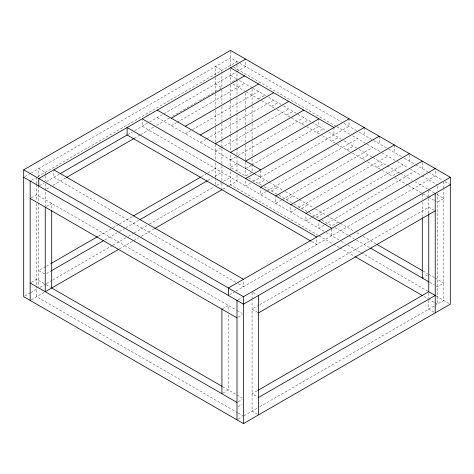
<?xml version="1.0" encoding="UTF-8"?>
<svg xmlns="http://www.w3.org/2000/svg" width="474" height="474" viewBox="0 0 474 474"><rect width="100%" height="100%" fill="white"/><g stroke="black" fill="none" stroke-linecap="round" stroke-linejoin="round"><path stroke-width="0.36" stroke-dasharray="2.37 1.78" d="M301.778 208.471L308.1 204.661M323.932 225.28L318.872 228.29L318.872 222.188M324.56 224.901L414.329 171.452M24.956 176.565L30.614 173.3M31.243 172.939L230.536 57.875L239.465 63.03M31.337 180.345L35.449 177.969M37.861 176.583L237 61.608L237 64.322M39.419 185.63L44.07 182.946M46.464 181.566L59.268 174.171M127.749 134.634L132.24 132.045M134.657 130.646L148.883 122.434M149.523 122.061L236.076 72.089M236.692 71.734L245.621 66.585L245.621 60.476M31.337 197.759L36.628 194.707L236.55 310.132M46.523 188.99L50.368 186.774M52.928 185.298L65.732 177.904M134.219 138.361L139.984 135.037M140.624 134.663L154.068 126.902M156.627 125.426L169.431 118.032M172.631 116.189L196.953 102.141M199.513 100.666L207.197 96.228M207.837 95.861L214.876 91.796M215.516 91.423L221.921 87.731L221.921 73.944M232.301 81.735L237 79.022L237 71.201M171.286 125.669L176.381 122.725M177.021 122.357L244.543 83.377M46.422 206.468L51.707 203.411L51.707 210.035M185.293 133.757L258.543 91.458M258.543 98.924L265.007 95.191M200.372 142.461L206.107 139.155M206.741 138.781L273.628 100.168M271.472 106.389L277.936 102.657M215.457 151.17L220.552 148.226M221.186 147.858L288.707 108.878M286.557 115.093L293.021 111.366M45.824 266.518L38.779 270.589L44.657 273.978M46.464 266.151L50.943 263.562M98.314 236.218L112.397 228.089M113.037 227.716L118.796 224.392M119.436 224.018L132.88 216.263M201.373 176.713L207.132 173.389M207.772 173.022L215.457 168.584M230.536 159.874L235.631 156.935M238.179 155.466L303.793 117.582M301.636 123.803L308.1 120.07M31.337 282.35L36.628 279.293L45.427 284.37M46.523 273.581L51.008 270.992M104.778 239.951L116.936 232.924M119.501 231.448L125.26 228.124M125.9 227.751L139.344 219.989M207.837 180.446L212.316 177.863M214.876 176.381L221.921 172.317M24.968 295.977L30.04 293.05M30.668 292.683L37.553 288.713M40.065 287.262L45.824 283.938M46.464 283.565L52.223 280.241M52.863 279.873L112.397 245.502M113.037 245.129L125.835 237.741M128.401 236.259L133.52 233.303M134.16 232.935L148.883 224.433M149.523 224.066L214.177 186.738M216.713 185.275L221.109 182.733M223.621 181.281L230.536 177.294M245.621 168.584L251.35 165.272M251.99 164.905L318.872 126.291L318.872 118.826M316.721 132.513L323.179 128.78M31.337 299.764L44.017 292.446M119.501 248.862L138.704 237.776M141.264 236.295L154.068 228.906M223.147 189.019L228.687 185.82M229.303 185.464L237 181.027L237 173.046M254.544 173.739L237 163.607L230.536 167.34L245.621 176.05L252.079 172.317L252.079 165.699M250.645 183.094L245.621 185.998L245.621 179.213M253.157 181.643L349.036 126.291L349.036 118.826M258.543 183.515L265.007 179.782M331.8 141.216L338.264 137.484M266.441 191.389L260.7 194.707L260.7 188.599M267.081 191.022L357.657 138.728M271.472 190.975L277.936 187.242M346.879 149.926L353.343 146.193M281.52 200.099L275.779 203.411L275.779 197.308M282.16 199.732L372.736 147.438M286.557 199.684L293.021 195.952M361.964 158.63L368.428 154.903M295.966 209.176L290.864 212.121L290.864 205.337M298.519 207.701L387.821 156.147M377.043 167.34L383.507 163.607M311.685 217.513L305.943 220.831L305.943 215.397M312.325 217.145L402.9 164.851M316.721 217.098L323.179 213.365M398.593 172.317L392.128 176.05L382.702 170.604M338.264 222.075L331.8 225.808L320.489 219.272M229.558 294.787L234.257 292.073M236.076 291.018L435.221 176.05L435.221 169.259M222.507 308.805L228.379 305.416L228.379 311.3M238.173 299.758L242.291 297.388M238.173 317.177L242.291 314.801M259.124 305.084L252.079 309.149L257.957 312.538M259.764 304.711L428.757 207.144L434.042 210.201M223.094 393.053L228.379 390.001L228.379 314.244M422.293 278.048L427.578 274.997M238.173 401.762L242.291 399.386M257.204 390.777L252.079 393.734L257.957 397.129M238.173 406.739L242.291 404.363M238.173 419.176L242.291 416.806M244.08 415.769L259.124 407.083M259.764 406.716L434.297 305.949M434.913 305.594L443.836 300.439L443.836 189.73M240.075 63.386L341.375 121.865M343.928 123.341L356.578 130.646M359.091 132.098L372.914 140.079M373.542 140.44L387.999 148.783M388.627 149.15L401.822 156.77M404.334 158.215L414.904 164.318M415.52 164.674L427.832 171.784M428.449 172.139L442.603 180.31M445.009 181.702L449.713 184.416M233.617 67.118L336.19 126.339M336.824 126.706L350.114 134.379M352.626 135.825L366.449 143.812M367.083 144.173L381.534 152.515M382.163 152.877L396.614 161.225M397.242 161.587L407.978 167.784M410.52 169.254L421.226 175.433M421.854 175.795L437.372 184.753M230.536 75.289L236.899 78.962M239.447 80.438L252.18 87.785M252.814 88.152L266.24 95.902M268.598 97.265L281.076 104.47M283.594 105.921L311.329 121.937M311.868 122.251L326.414 130.646M328.838 132.045L341.404 139.303M343.917 140.754L356.489 148.007M359.002 149.458L372.197 157.078M372.825 157.439L386.654 165.42M387.282 165.787L399.849 173.04M400.477 173.407L412.416 180.298M414.928 181.749L427.501 189.008M428.757 189.73L434.409 192.995M436.921 194.447L443.836 198.44L437.372 202.167L434.859 200.721M233.048 84.206L244.987 91.097M246.231 91.814L261.008 100.346M261.624 100.701L274.612 108.202M277.13 109.654L290.953 117.635M291.581 117.996L306.038 126.345M306.666 126.706L319.861 134.326M322.373 135.777L336.196 143.758M336.824 144.12L350.025 151.739M352.538 153.191L365.104 160.449M367.617 161.901L382.074 170.243M395.269 177.863L407.207 184.753M408.464 185.482L427.945 196.728M428.573 197.089L434.231 200.354M215.457 83.999L221.921 87.731M157.279 117.582L253.157 172.939M253.786 173.3L260.7 177.294L260.7 170.504M255.16 174.094L268.705 181.915M269.321 182.271L282.966 190.145M285.478 191.597L298.673 199.216M299.301 199.578L313.124 207.559M315.643 209.01L326.325 215.178M326.953 215.546L339.538 222.81M340.178 223.177L354.197 231.271M356.744 232.746L360.566 234.95M363.12 236.425L375.864 243.778M423.021 271.01L427.483 273.581M428.757 274.316L434.409 277.586M435.037 277.948L443.836 283.025L437.372 286.758L434.859 285.307M248.696 177.827L261.624 185.287M264.083 186.709L278.386 194.968M279.014 195.329L291.629 202.611M294.164 204.075L306.755 211.345M309.249 212.785L319.861 218.911M334.988 227.644L348.366 235.371M349.006 235.738L354.102 238.683M356.655 240.152L369.4 247.511M429.829 282.403L434.231 284.945M324.092 231.306L142.2 126.291L142.2 120.183M326.26 232.556L338.815 239.808M341.381 241.29L345.22 243.506M347.78 244.987L360.59 252.381M361.229 252.749L427.826 291.196M436.151 296.001L449.127 303.496M318.267 235.406L230.536 184.759L230.536 153.706M318.907 235.774L332.997 243.909M333.637 244.282L339.396 247.606M340.036 247.979L354.765 256.481M423.928 296.41L427.767 298.626M428.407 298.999L434.172 302.323M434.812 302.696L437.372 304.172L437.372 193.463M311.596 241.503L316.721 244.466L316.721 238.357M434.042 312.2L428.757 309.149L428.757 298.987M235.779 282.32L53.864 177.294L53.864 171.185M238.339 283.796L243.464 286.758L243.464 280.649M253.258 292.411L257.37 294.787M237.178 310.494L242.208 313.397M46.055 284.738L50.451 287.274M222.62 386.677L236.55 394.718M237.178 395.079L242.208 397.982M257.37 414.205L252.079 411.148L252.079 300.439M237.699 412.795L36.628 296.706L36.628 286.551M238.339 413.168L243.464 416.125M443.836 181.749L443.836 189.008M437.372 186.205L437.372 190.56M428.757 190.453L428.757 197.824M428.757 198.44L428.757 213.27M428.757 293.187L428.757 298.264M422.293 162.475L422.293 168.584M422.293 194.198L422.293 199.347M422.293 202.291L422.293 217.738M409.364 155.016L409.364 161.119M394.279 144.949L394.279 152.415M379.2 136.239L379.2 143.705M364.121 127.536L364.121 134.995M333.957 127.536L333.957 134.995M331.8 228.972L331.8 235.756M252.079 89.201L252.079 105.382M252.079 106.117L252.079 123.039M252.079 123.773L252.079 138.485M252.079 141.424L252.079 156.136M252.079 159.074L252.079 164.964M252.079 292.458L252.079 299.716M245.621 92.934L245.621 109.115M245.621 109.85L245.621 126.765M245.621 127.5L245.621 144.422M245.621 145.157L245.621 161.338M245.621 162.072L245.621 176.05M237 64.997L237 70.49M237 79.756L237 94.468M237 97.413L237 112.859M237 113.594L237 129.775M237 130.51L237 147.426M237 148.161L237 155.519M237 156.254L237 172.317M230.536 51.091L230.536 66.721M230.536 68.967L230.536 82.754M230.536 84.959L230.536 100.63M230.536 101.14L230.536 117.582M230.536 118.322L230.536 151.159M221.921 73.215L221.921 70.312L215.457 66.585L215.457 76.741M221.921 89.936L221.921 103.913M221.921 106.851L221.921 123.039M221.921 123.773L221.921 148.042M221.921 148.777L221.921 164.964M221.921 165.699L221.921 182.478M221.921 183.201L221.921 189.73M215.457 77.469L215.457 92.827M215.457 93.562L215.457 107.533M215.457 110.478L215.457 126.659M215.457 127.393L215.457 143.575M215.457 144.315L215.457 159.762M215.457 162.701L215.457 177.294M215.457 178.017L215.457 184.552M45.243 175.22L45.243 172.317L38.779 168.584L38.779 178.017M45.243 175.943L45.243 181.021M45.243 183.924L45.243 205.912M38.779 185.998L38.779 202.179M38.779 202.913L38.779 286.551M36.628 177.294L36.628 183.823M36.628 184.546L36.628 200.591M36.628 203.536L36.628 285.822"/><path stroke-width="0.71" d="M23.7 169.828L230.536 50.41L450.3 177.294L450.3 304.172L243.464 423.59L23.7 296.706L23.7 169.828L243.464 296.706L450.3 177.294M245.621 59.12L38.779 178.532L38.779 185.998M60.234 173.614L127.121 134.995L310.956 241.136M66.372 177.537L134.219 138.361M171.286 118.204L244.543 75.911M185.293 126.291L258.543 83.999M200.372 134.995L273.628 92.703M215.457 143.705L288.707 101.412M230.536 152.415L303.793 110.122M51.583 263.194L97.674 236.585M133.52 215.889L200.733 177.086M51.648 270.624L103.498 240.685M139.984 219.622L207.197 180.819M245.621 161.119L318.872 118.826M118.861 249.235L45.243 291.735L45.243 207.144M154.708 228.539L221.921 189.73M245.621 178.532L349.036 118.826M260.7 187.242L364.121 127.536M275.779 195.952L379.2 136.239M290.864 204.655L394.279 144.949M305.943 213.365L409.364 153.659M318.872 220.831L422.293 161.119M435.221 168.584L228.379 288.002L228.379 295.462M450.3 184.753L243.464 304.172L23.7 177.294M258.543 312.876L435.221 210.877M257.844 390.41L428.757 291.735L435.221 295.462L258.543 397.467M230.536 67.829L333.957 127.536M157.279 110.122L260.7 169.828M377.138 244.519L422.381 270.636M370.674 248.246L429.201 282.042M142.2 118.826L331.8 228.29M355.405 256.849L422.642 295.669M316.721 237L127.121 127.536L127.121 134.995M53.864 169.828L243.464 279.293M30.164 198.44L237 317.853M221.98 386.304L51.707 288.002L51.707 210.77M30.164 283.025L237 402.444M435.221 193.463L435.221 312.881M428.757 213.768L428.757 291.735M422.293 217.738L422.293 278.048M258.543 295.462L258.543 414.88M243.464 296.706L243.464 423.59M237 300.439L237 419.857M221.921 309.149L221.921 393.734M30.164 181.021L30.164 300.439"/></g></svg>
